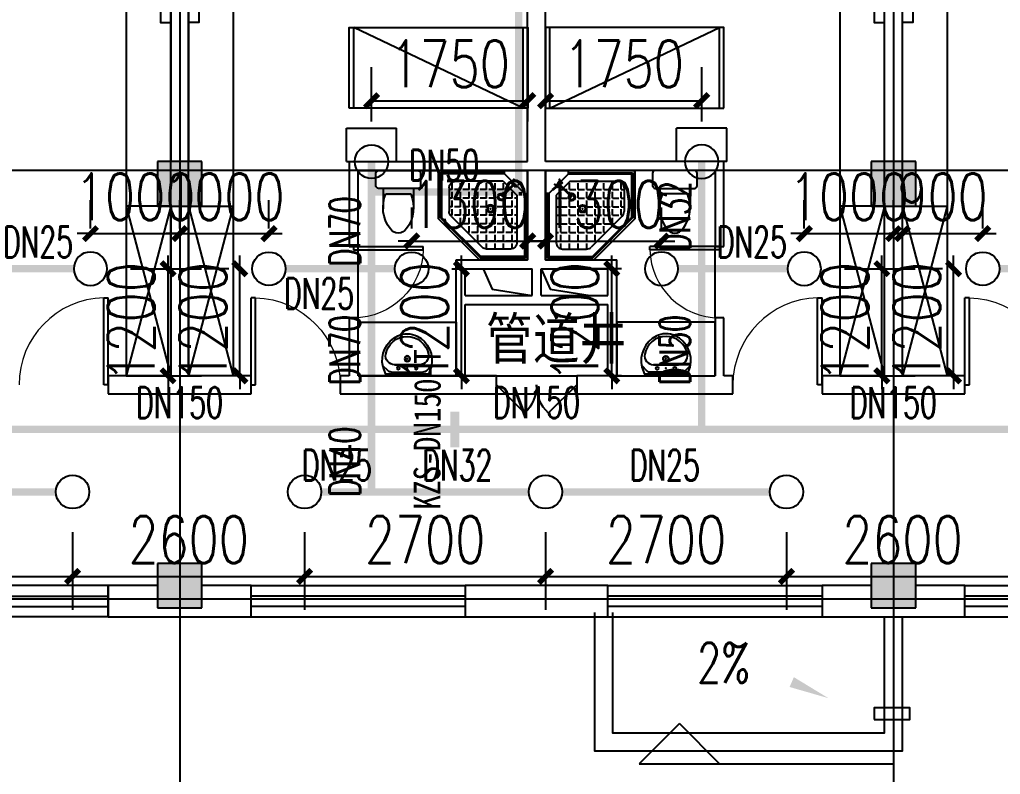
# Model space of a CAD drawing. Extents: x 0 to 2838408, y -923048 to 203859.
# Drawn here: x 2754969 to 2765960, y -343139 to -334685 of the extents above; entities that cross this region are included whole.
import ezdxf
from ezdxf.enums import TextEntityAlignment as Align

# ---------------------------------------------------------------- set-up
doc = ezdxf.new("R2010")
doc.units = 0
doc.header["$LTSCALE"] = 1000
for name, color, linetype in [('A-Fixt', 81, 'Continuous'), ('CLAYER', 7, 'Continuous'), ('COLUMN', 9, 'Continuous'), ('DIM_ELEV', 3, 'Continuous'), ('DIM_SYMB', 3, 'Continuous'), ('DIM_喷淋', 3, 'Continuous'), ('DOOR_FIRE', 4, 'Continuous'), ('DOTE', 8, 'Continuous'), ('E2-楼梯、坡道', 52, 'Continuous'), ('EQUIP_喷头', 7, 'Continuous'), ('PIPE-喷淋', 6, 'Continuous'), ('PUB_HATCH', 8, 'Continuous'), ('PUB_TEXT', 7, 'Continuous'), ('TEXT_喷淋', 7, 'Continuous'), ('TWT_DIM', 3, 'Continuous'), ('WALL', 9, 'Continuous'), ('WINDOW', 4, 'Continuous'), ('XREF', 8, 'Continuous'), ('抗震支吊架', 2, 'Continuous'), ('洁具', 213, 'Continuous')]:
    doc.layers.add(name, color=color, linetype=linetype)
doc.styles.add('_TCH_DIM', font='SIMPLEX', dxfattribs={"bigfont": 'GBCBIG'})
doc.styles.add('_TCH_DIM_T3', font='SIMPLEX', dxfattribs={"width": 0.75, "bigfont": 'HZTXT'})
doc.styles.add('_TWT_PIPEDN', font='SIMPLEX', dxfattribs={"width": 0.8, "height": 2.3, "bigfont": 'HZTXT'})
doc.styles.add('kzcad', font='', dxfattribs={"width": 0.8})
doc.styles.get("Standard").update_dxf_attribs({"font": 'geniso.shx', "bigfont": 'hztxt.shx'})
doc.styles.get('kzcad').set_extended_font_data('SimSun')
doc.dimstyles.new('_TWT_ARCH&&150', dxfattribs={"dimtxt": 525, "dimasz": 150, "dimexe": 375, "dimexo": 450, "dimgap": 150, "dimtad": 1, "dimdec": 0, "dimzin": 0, "dimdsep": 46, "dimtxsty": '_TCH_DIM_T3', "dimblk": 'ARCHTICK', "dimcen": 0.09, "dimclrt": 7, "dimazin": 2, "dimtfac": 1, "dimtdec": 0, "dimtix": 1, "dimtmove": 2, "dimatfit": 3, "dimfxl": 1, "dimtolj": 1, "dimtzin": 0, "dimarcsym": 0})

# ---------------------------------------------------------------- blocks, each defined once
blk = doc.blocks.new('1F平面-CAD导入_dwg_Drawing4_t3_dwg_$plan$00001613-474159-1F-927810-1F')
at = {"layer": '洁具'}
for p, q in [((-30, 250), (-170, 250)), ((-200, 170), (-430, 170)), ((-260, -140), (-260, 140)), ((-200, -170), (-200, -220)), ((-170, -250), (-30, -250))]:
    blk.add_line(p, q, dxfattribs=at)
for points in [[(-200, 220), (-200, 170), (-200, -170), (-430, -170)], [(0, -220), (0, 220)]]:
    blk.add_lwpolyline(points, dxfattribs=at)
for centre, radius, start, end in [((-170, 220), 30, 90, 180), ((-30, 220), 30, 0, 90), ((-413, -227), 398, 67.4505, 126.6381), ((-590, 0), 110, 123.4509, 236.5491), ((-413, 227), 398, 233.3619, 292.5495), ((-170, -220), 30, 180, 270), ((-30, -220), 30, 270, 0)]:
    blk.add_arc(centre, radius, start, end, dxfattribs=at)
blk = doc.blocks.new('$lvtry$00000169')
at = {"color": 0}
for p, q in [((259, -36), (259, 0)), ((259, -36), (36, -259)), ((259, -24), (976, -24)), ((259, -36), (964, -36)), ((964, -36), (976, -24)), ((964, -36), (964, -525)), ((976, -24), (976, -530)), ((276, -120), (120, -276)), ((144, -151), (291, -298)), ((151, -144), (298, -291)), ((183, -213), (205, -213)), ((220, -213), (243, -213)), ((270, -213), (270, -143)), ((270, -213), (340, -213)), ((276, -120), (808, -120)), ((366, -213), (366, -143)), ((366, -213), (436, -213)), ((462, -213), (462, -143)), ((462, -213), (532, -213)), ((558, -213), (558, -143)), ((558, -213), (628, -213)), ((655, -213), (655, -143)), ((655, -213), (725, -213)), ((751, -213), (751, -143)), ((751, -213), (821, -213)), ((847, -213), (847, -143)), ((847, -213), (880, -213)), ((880, -192), (880, -460)), ((36, -259), (0, -259)), ((24, -259), (24, -976)), ((36, -259), (36, -964)), ((120, -276), (120, -808)), ((120, -309), (147, -309)), ((173, -309), (173, -239)), ((173, -309), (243, -309)), ((270, -263), (270, -239)), ((334, -309), (340, -309)), ((366, -309), (366, -239)), ((366, -309), (436, -309)), ((462, -309), (462, -239)), ((462, -309), (532, -309)), ((558, -309), (558, -239)), ((558, -309), (628, -309)), ((655, -309), (655, -239)), ((655, -309), (725, -309)), ((751, -309), (751, -239)), ((751, -309), (821, -309)), ((847, -309), (847, -239)), ((847, -309), (880, -309)), ((120, -405), (147, -405)), ((173, -405), (173, -335)), ((173, -405), (243, -405)), ((173, -501), (173, -431)), ((270, -405), (270, -335)), ((270, -405), (340, -405)), ((270, -501), (270, -431)), ((366, -405), (366, -335)), ((366, -405), (379, -405)), ((366, -501), (366, -431)), ((462, -405), (462, -335)), ((462, -405), (532, -405)), ((462, -501), (462, -431)), ((558, -405), (558, -335)), ((558, -405), (628, -405)), ((558, -501), (558, -431)), ((655, -405), (655, -335)), ((655, -405), (725, -405)), ((655, -501), (655, -431)), ((751, -405), (751, -335)), ((751, -405), (821, -405)), ((751, -501), (751, -431)), ((847, -405), (847, -335)), ((847, -405), (880, -405)), ((847, -501), (847, -431)), ((120, -501), (147, -501)), ((173, -501), (243, -501)), ((173, -598), (173, -528)), ((270, -501), (340, -501)), ((270, -598), (270, -528)), ((366, -501), (436, -501)), ((366, -598), (366, -528)), ((462, -501), (532, -501)), ((462, -598), (462, -528)), ((859, -511), (511, -859)), ((964, -525), (525, -964)), ((976, -530), (530, -976)), ((558, -501), (628, -501)), ((558, -598), (558, -528)), ((655, -501), (725, -501)), ((655, -598), (655, -528)), ((751, -501), (821, -501)), ((751, -598), (751, -528)), ((847, -501), (867, -501)), ((964, -525), (976, -530)), ((120, -598), (147, -598)), ((173, -598), (243, -598)), ((173, -694), (173, -624)), ((270, -598), (340, -598)), ((270, -694), (270, -624)), ((366, -598), (436, -598)), ((366, -694), (366, -624)), ((462, -598), (532, -598)), ((462, -694), (462, -624)), ((558, -598), (628, -598)), ((558, -694), (558, -624)), ((655, -598), (725, -598)), ((655, -694), (655, -624)), ((751, -598), (773, -598)), ((120, -694), (147, -694)), ((173, -694), (243, -694)), ((173, -790), (173, -720)), ((270, -694), (340, -694)), ((270, -790), (270, -720)), ((366, -694), (436, -694)), ((366, -790), (366, -720)), ((462, -694), (532, -694)), ((462, -790), (462, -720)), ((558, -694), (628, -694)), ((558, -790), (558, -720)), ((655, -694), (676, -694)), ((120, -790), (147, -790)), ((173, -790), (243, -790)), ((173, -878), (173, -816)), ((270, -790), (340, -790)), ((270, -880), (270, -816)), ((366, -790), (436, -790)), ((366, -880), (366, -816)), ((462, -790), (532, -790)), ((462, -880), (462, -816)), ((558, -790), (580, -790)), ((36, -964), (24, -976)), ((24, -976), (530, -976)), ((36, -964), (525, -964)), ((192, -880), (460, -880)), ((525, -964), (530, -976))]:
    blk.add_line(p, q, dxfattribs=at)
blk.add_lwpolyline([(0, 0), (0, -1000), (540, -1000), (1000, -540), (1000, 0)], close=True)
for points in [[(0, 0), (0, -1000)], [(0, 0), (1000, 0)], [(1000, 0), (1000, -540)], [(136, -190), (148, -178), (132, -162), (121, -174)], [(190, -136), (178, -148), (162, -132), (174, -121)], [(1000, -540), (540, -1000)], [(0, -1000), (540, -1000)]]:
    blk.add_lwpolyline(points, close=True, dxfattribs=at)
for radius in [43.8, 31.1]:
    blk.add_circle((416, -428), radius, dxfattribs=at)
for centre, radius, start, end in [((808, -192), 72, 0, 90), ((296, -296), 40.6, 142.583, 128.4197), ((296, -296), 28.6, 145.828, 125.6599), ((808, -460), 72, 315, 0), ((192, -808), 72, 180, 270), ((460, -808), 72, 270, 315)]:
    blk.add_arc(centre, radius, start, end, dxfattribs=at)
for p in [(156, -102, 0), (103, -156, 0), (416, -428, 0)]:
    blk.add_point(p, dxfattribs=at)
blk = doc.blocks.new('$lvtry$00000178')
at = {"color": 0}
for p, q in [((-238, 0), (238, 0)), ((-214, -36), (-272, -91)), ((-180, -23), (180, -23)), ((-142, -105), (140, -105)), ((140, -105), (-142, -105)), ((216, -37), (268, -91))]:
    blk.add_line(p, q, dxfattribs=at)
blk.add_lwpolyline([(-104, -430, 0.224698), (110, -425, 0.348046), (269, -79), (239, 0), (-241, 0), (-271, -79, 0.356844)], format="xyb", close=True, dxfattribs=at)
for centre, radius in [((-100, -65), 16.3), ((100, -65), 16.3), ((1, -172), 31.6)]:
    blk.add_circle(centre, radius, dxfattribs=at)
at = {"color": 0, "lineweight": 13}
blk.add_circle((1, -172), 23, dxfattribs=at)
at = {"color": 0}
for centre, radius, start, end in [((-142, -205), 100, 90, 190.5602), ((-180, -73), 50, 90, 133.181), ((140, -205), 100, 349.4398, 90), ((180, -73), 50, 44.5607, 90), ((-1, -179), 243, 190.5602, 349.4398)]:
    blk.add_arc(centre, radius, start, end, dxfattribs=at)
for p in [(0, -65), (1, -172)]:
    blk.add_point(p, dxfattribs=at)
blk = doc.blocks.new('A$C70365C93')
at = {"layer": '洁具'}
blk.add_lwpolyline([(-1900, 2300), (-1900, 1700), (-800, 1700), (-800, 2300)], close=True, dxfattribs=at)
blk.add_blockref('$lvtry$00000178', (-1350, 2280), dxfattribs=at)
at = {"layer": '洁具', "rotation": 180}
blk.add_blockref('$lvtry$00000169', (0, 0), dxfattribs=at)
at = {"layer": '洁具', "extrusion": (0, 0, -1), "xscale": -1, "zscale": -1, "rotation": 90}
blk.add_blockref('1F平面-CAD导入_dwg_Drawing4_t3_dwg_$plan$00001613-474159-1F-927810-1F', (1450, 0), dxfattribs=at)
blk = doc.blocks.new('单人床')
at = {"layer": 'A-Fixt'}
for p, q in [((47774, 13973), (48674, 13973)), ((47774, 12073), (48674, 13973)), ((47774, 12073), (48674, 12073))]:
    blk.add_line(p, q, dxfattribs=at)
blk.add_lwpolyline([(47774, 14023), (48674, 14023), (48674, 12023), (47774, 12023), (47774, 14023)], dxfattribs=at)
blk = doc.blocks.new('宿舍')
at = {"layer": 'A-Fixt'}
for p, q in [((47854, 13802), (48354, 15702)), ((48354, 13802), (47854, 15702)), ((47854, 13802), (48354, 13802))]:
    blk.add_line(p, q, dxfattribs=at)
for points in [[(47854, 8602), (48354, 8602), (48354, 15702), (47854, 15702)], [(47854, 10676), (47970, 10676), (47970, 11743), (47854, 11743)]]:
    blk.add_lwpolyline(points, close=True, dxfattribs=at)
at = {"xscale": -1, "rotation": 90}
blk.add_blockref('单人床', (63677, 60475), dxfattribs=at)
blk = doc.blocks.new('$WINLIB2D$00000001')
at = {"color": 0}
for points in [[(-0.5, 0.5), (-0.5, -0.5)], [(-0.5, 0.5), (0.5, 0.5)], [(0.5, -0.5), (0.5, 0.5)], [(0.5, 0.1667), (-0.5, 0.1667)], [(0.5, -0.1667), (-0.5, -0.1667)], [(-0.5, -0.5), (0.5, -0.5)]]:
    blk.add_lwpolyline(points, dxfattribs=at)
blk = doc.blocks.new('$DorLib2D$00000116')
at = {"color": 0}
for p, q in [((-0.5, 0), (-0.146, 0.354)), ((0.5, 0), (0.146, 0.354))]:
    blk.add_line(p, q, dxfattribs=at)
for centre, start, end in [((-0.5, 0), 0, 45), ((0.5, 0), 135, 180)]:
    blk.add_arc(centre, 0.5, start, end, dxfattribs=at)
blk = doc.blocks.new('$DorLib2D$00000001')
for p, q in [((0.45, 0.975), (0.5, 0.975)), ((0.45, 0), (0.45, 0.975)), ((0.5, 0), (0.5, 0.975)), ((0.5, 0), (0.45, 0))]:
    blk.add_line(p, q)
at = {"lineweight": 13}
blk.add_arc((0.475, 0), 0.975, 91.4693, 180, dxfattribs=at)
blk = doc.blocks.new('2F1')
at = {"layer": 'PUB_HATCH'}
for points in [[(2420466.7, -336275.2), (2420466.7, -336775.2), (2420966.7, -336775.2), (2420966.7, -336275.2)], [(2428466.7, -336275.2), (2428466.7, -336775.2), (2428966.7, -336775.2), (2428966.7, -336275.2)], [(2420466.7, -340775.2), (2420466.7, -341275.2), (2420966.7, -341275.2), (2420966.7, -340775.2)], [(2428466.7, -340775.2), (2428466.7, -341275.2), (2428966.7, -341275.2), (2428966.7, -340775.2)]]:
    blk.add_hatch(color=256, dxfattribs=at).paths.add_polyline_path(points)
for points in [[(2424116.7, -337475.2), (2424220.3, -337705.5), (2424666.7, -337775.2)], [(2424766.7, -337475.2), (2424870.3, -337705.5), (2425316.7, -337775.2)]]:
    blk.add_lwpolyline(points)
blk.add_lwpolyline([(2428498.9, -342525.7), (2428901.3, -342525.7), (2428901.3, -342394.3), (2428498.9, -342394.3)], close=True)
at = {"layer": 'COLUMN'}
for p, q in [((2420466.7, -336275.2), (2420466.7, -336775.2)), ((2420966.7, -336275.2), (2420466.7, -336275.2)), ((2420966.7, -336775.2), (2420966.7, -336275.2)), ((2428466.7, -336275.2), (2428466.7, -336775.2)), ((2428966.7, -336275.2), (2428466.7, -336275.2)), ((2428966.7, -336775.2), (2428966.7, -336275.2)), ((2420466.7, -336775.2), (2420966.7, -336775.2)), ((2428466.7, -336775.2), (2428966.7, -336775.2)), ((2420466.7, -340775.2), (2420466.7, -341275.2)), ((2420966.7, -340775.2), (2420466.7, -340775.2)), ((2420966.7, -341275.2), (2420966.7, -340775.2)), ((2428466.7, -340775.2), (2428466.7, -341275.2)), ((2428966.7, -340775.2), (2428466.7, -340775.2)), ((2428966.7, -341275.2), (2428966.7, -340775.2)), ((2420466.7, -341275.2), (2420966.7, -341275.2)), ((2428466.7, -341275.2), (2428966.7, -341275.2))]:
    blk.add_line(p, q, dxfattribs=at)
at = {"layer": 'DIM_ELEV'}
for p, q in [((2426316.7, -342571.1), (2425866.7, -343021.1)), ((2426316.7, -342571.1), (2426766.7, -343021.1)), ((2425866.7, -343021.1), (2428716.7, -343021.1))]:
    blk.add_line(p, q, dxfattribs=at)
at = {"layer": 'DIM_SYMB'}
blk.add_lwpolyline([(2427230, -341953.6, 0, 0, 0), (2427988.2, -342286, 0, 120, 0), (2427576.1, -342105.3, 0, 0, 0)], format="xyseb", dxfattribs=at)
at = {"layer": 'DOOR_FIRE'}
for p, q in [((2424266.7, -338675.2), (2425166.7, -338675.2)), ((2424266.7, -338875.2), (2425166.7, -338875.2))]:
    blk.add_line(p, q, dxfattribs=at)
at = {"layer": 'DOTE'}
for p, q in [((2420716.7, -327575.2), (2420716.7, -410775.2)), ((2428716.7, -327575.2), (2428716.7, -410775.2)), ((2453916.7, -336375.2), (2343216.7, -336375.2)), ((2453916.7, -341175.2), (2343216.7, -341175.2))]:
    blk.add_line(p, q, dxfattribs=at)
at = {"layer": 'E2-楼梯、坡道'}
for points in [[(2425366.7, -341325.2), (2425366.7, -342875.2), (2428816.7, -342875.2), (2428816.7, -341375.2)], [(2425566.7, -341325.2), (2425566.7, -342675.2), (2428616.7, -342675.2), (2428616.7, -341375.2)]]:
    blk.add_lwpolyline(points, dxfattribs=at)
at = {"layer": 'WALL'}
for p, q in [((2424616.7, -336275.2), (2424616.7, -331325.2)), ((2424816.7, -336275.2), (2424816.7, -331325.2)), ((2420616.7, -331575.2), (2420616.7, -336275.2)), ((2420816.7, -331575.2), (2420816.7, -336275.2)), ((2428616.7, -336275.2), (2428616.7, -331575.2)), ((2428816.7, -336275.2), (2428816.7, -331575.2)), ((2422616.7, -336275.2), (2424616.7, -336275.2)), ((2422616.7, -336275.2), (2422616.7, -337225.2)), ((2426816.7, -336275.2), (2424816.7, -336275.2)), ((2426816.7, -337225.2), (2426816.7, -336275.2)), ((2422716.7, -336375.2), (2424616.7, -336375.2)), ((2422716.7, -337225.2), (2422716.7, -336375.2)), ((2424616.7, -337375.2), (2424616.7, -336375.2)), ((2424816.7, -337375.2), (2424816.7, -336375.2)), ((2426716.7, -336375.2), (2424816.7, -336375.2)), ((2426716.7, -336375.2), (2426716.7, -337225.2)), ((2420616.7, -336775.2), (2420616.7, -338675.2)), ((2420816.7, -336775.2), (2420816.7, -338675.2)), ((2428616.7, -338675.2), (2428616.7, -336775.2)), ((2428816.7, -338675.2), (2428816.7, -336775.2)), ((2422616.7, -337225.2), (2422716.7, -337225.2)), ((2426716.7, -337225.2), (2426816.7, -337225.2)), ((2423816.7, -337375.2), (2424616.7, -337375.2)), ((2423816.7, -337875.2), (2423816.7, -337375.2)), ((2424816.7, -337375.2), (2425616.7, -337375.2)), ((2425616.7, -337875.2), (2425616.7, -337375.2)), ((2423916.7, -337475.2), (2424666.7, -337475.2)), ((2423916.7, -337775.2), (2423916.7, -337475.2)), ((2424666.7, -337775.2), (2424666.7, -337475.2)), ((2424766.7, -337475.2), (2425516.7, -337475.2)), ((2424766.7, -337775.2), (2424766.7, -337475.2)), ((2425516.7, -337775.2), (2425516.7, -337475.2)), ((2423816.7, -338675.2), (2423816.7, -337875.2)), ((2423916.7, -337775.2), (2424666.7, -337775.2)), ((2423916.7, -337875.2), (2424716.7, -337875.2)), ((2423916.7, -338675.2), (2423916.7, -337875.2)), ((2424716.7, -337875.2), (2425516.7, -337875.2)), ((2424766.7, -337775.2), (2425516.7, -337775.2)), ((2425516.7, -338675.2), (2425516.7, -337875.2)), ((2425616.7, -338675.2), (2425616.7, -337875.2)), ((2422716.7, -338025.2), (2422616.7, -338025.2)), ((2422616.7, -338025.2), (2422616.7, -338675.2)), ((2422716.7, -338675.2), (2422716.7, -338025.2)), ((2426816.7, -338025.2), (2426716.7, -338025.2)), ((2426716.7, -338025.2), (2426716.7, -338675.2)), ((2426816.7, -338675.2), (2426816.7, -338025.2)), ((2420616.7, -338675.2), (2419916.7, -338675.2)), ((2419916.7, -338675.2), (2419916.7, -338875.2)), ((2421516.7, -338675.2), (2420816.7, -338675.2)), ((2421516.7, -338875.2), (2421516.7, -338675.2)), ((2422616.7, -338675.2), (2422516.7, -338675.2)), ((2422516.7, -338675.2), (2422516.7, -338875.2)), ((2422716.7, -338675.2), (2423816.7, -338675.2)), ((2424266.7, -338675.2), (2423916.7, -338675.2)), ((2424266.7, -338875.2), (2424266.7, -338675.2)), ((2425516.7, -338675.2), (2425166.7, -338675.2)), ((2425166.7, -338675.2), (2425166.7, -338875.2)), ((2425616.7, -338675.2), (2426716.7, -338675.2)), ((2426916.7, -338675.2), (2426816.7, -338675.2)), ((2426916.7, -338875.2), (2426916.7, -338675.2)), ((2428616.7, -338675.2), (2427916.7, -338675.2)), ((2427916.7, -338675.2), (2427916.7, -338875.2)), ((2429516.7, -338675.2), (2428816.7, -338675.2)), ((2429516.7, -338875.2), (2429516.7, -338675.2)), ((2419916.7, -338875.2), (2420716.7, -338875.2)), ((2420716.7, -338875.2), (2421516.7, -338875.2)), ((2422516.7, -338875.2), (2422616.7, -338875.2)), ((2422616.7, -338875.2), (2423816.7, -338875.2)), ((2423816.7, -338875.2), (2424266.7, -338875.2)), ((2425166.7, -338875.2), (2425616.7, -338875.2)), ((2425616.7, -338875.2), (2426816.7, -338875.2)), ((2426816.7, -338875.2), (2426916.7, -338875.2)), ((2427916.7, -338875.2), (2428716.7, -338875.2)), ((2428716.7, -338875.2), (2429516.7, -338875.2)), ((2420466.7, -341025.2), (2419916.7, -341025.2)), ((2419916.7, -341025.2), (2419916.7, -341375.2)), ((2421516.7, -341025.2), (2420966.7, -341025.2)), ((2421516.7, -341375.2), (2421516.7, -341025.2)), ((2425516.7, -341025.2), (2423916.7, -341025.2)), ((2423916.7, -341025.2), (2423916.7, -341375.2)), ((2425516.7, -341375.2), (2425516.7, -341025.2)), ((2428466.7, -341025.2), (2427916.7, -341025.2)), ((2427916.7, -341025.2), (2427916.7, -341375.2)), ((2429516.7, -341025.2), (2428966.7, -341025.2)), ((2429516.7, -341375.2), (2429516.7, -341025.2)), ((2419916.7, -341375.2), (2420716.7, -341375.2)), ((2420716.7, -341375.2), (2421516.7, -341375.2)), ((2423916.7, -341375.2), (2425516.7, -341375.2)), ((2427916.7, -341375.2), (2428716.7, -341375.2)), ((2428716.7, -341375.2), (2429516.7, -341375.2))]:
    blk.add_line(p, q, dxfattribs=at)
at = {"layer": 'WINDOW'}
for p, q in [((2422716.7, -338025.2), (2422716.7, -337225.2)), ((2426716.7, -338025.2), (2426716.7, -337225.2))]:
    blk.add_line(p, q, dxfattribs=at)
at = {"rotation": 180}
for name, p in [('宿舍', (2468470.6, -322973.6)), ('宿舍', (2476470.6, -322973.6)), ('A$C70365C93', (2424816.7, -336375.2))]:
    blk.add_blockref(name, p, dxfattribs=at)
at = {"xscale": -1, "rotation": 180}
for name, p in [('宿舍', (2372962.9, -322973.6)), ('宿舍', (2380962.9, -322973.6)), ('A$C70365C93', (2424616.7, -336375.2))]:
    blk.add_blockref(name, p, dxfattribs=at)
at = {"layer": 'DOOR_FIRE', "xscale": 900, "yscale": -900, "zscale": 200}
blk.add_blockref('$DorLib2D$00000116', (2424716.7, -338775.2), dxfattribs=at)
at = {"layer": 'WINDOW', "xscale": 800, "zscale": 800, "rotation": 90}
for p, yscale in [((2422666.7, -337625.2), -800), ((2426766.7, -337625.2), 800)]:
    blk.add_blockref('$DorLib2D$00000001', p, dxfattribs=dict(at, yscale=yscale))
at = {"layer": 'WINDOW'}
for name, p, xscale, yscale, zscale in [('$DorLib2D$00000001', (2419416.7, -338775.2), 1000, 1000, 1000), ('$DorLib2D$00000001', (2422016.7, -338775.2), -1000, 1000, -1000), ('$DorLib2D$00000001', (2427416.7, -338775.2), 1000, 1000, 1000), ('$DorLib2D$00000001', (2430016.7, -338775.2), -1000, 1000, -1000), ('$WINLIB2D$00000001', (2418716.7, -341200.2), -2400, -350, -2400), ('$WINLIB2D$00000001', (2422716.7, -341200.2), 2400, -350, 2400), ('$WINLIB2D$00000001', (2426716.7, -341200.2), 2400, -350, 2400), ('$WINLIB2D$00000001', (2430716.7, -341200.2), 2400, -350, 2400)]:
    blk.add_blockref(name, p, dxfattribs=dict(at, xscale=xscale, yscale=yscale, zscale=zscale))
at = {"layer": 'CLAYER'}
blk.add_text('管道井', height=525, dxfattribs=at).set_placement((2424149.1, -338538.2))
at = {"layer": 'PUB_TEXT', "color": 7, "style": '_TCH_DIM', "width": 0.705882}
blk.add_text('2%', height=446.25, dxfattribs=at).set_placement((2426515.7, -342113.4))
blk = doc.blocks.new('_ArchTick')
at = {"color": 0, "linetype": 'ByBlock', "const_width": 0.4}
blk.add_lwpolyline([(-0.5, -0.5), (0.5, 0.5)], dxfattribs=at)
blk = doc.blocks.new('*D1800')
at = {"layer": 'Defpoints', "color": 0, "linetype": 'ByBlock', "transparency": 16777216}
for p in [(2765763, -337082), (2764863, -337475), (2765763, -337475)]:
    blk.add_point(p, dxfattribs=at)
at = {"layer": 'TWT_DIM', "color": 0, "linetype": 'ByBlock', "lineweight": -2, "transparency": 16777216}
for p, q in [((2764863, -337025), (2764863, -336707)), ((2765763, -337025), (2765763, -336707)), ((2764863, -337082), (2764713, -337082)), ((2764863, -337082), (2765763, -337082)), ((2765763, -337082), (2765913, -337082))]:
    blk.add_line(p, q, dxfattribs=at)
at = {"layer": 'TWT_DIM', "color": 0, "linetype": 'ByBlock', "lineweight": -2, "transparency": 16777216, "xscale": 150, "yscale": 150, "zscale": 150}
blk.add_blockref('_ArchTick', (2764863, -337082), dxfattribs=at)
at = {"layer": 'TWT_DIM', "color": 0, "linetype": 'ByBlock', "lineweight": -2, "transparency": 16777216, "xscale": 150, "yscale": 150, "zscale": 150, "rotation": 180}
blk.add_blockref('_ArchTick', (2765763, -337082), dxfattribs=at)
at = {"layer": 'TWT_DIM', "color": 7, "linetype": 'ByBlock', "transparency": 16777216, "insert": (2765313, -336669), "char_height": 525, "attachment_point": 5, "style": '_TCH_DIM_T3'}
blk.add_mtext('\\A1;900', dxfattribs=at)
blk = doc.blocks.new('*D1801')
at = {"layer": 'Defpoints', "color": 0, "linetype": 'ByBlock', "transparency": 16777216}
for p in [(2765436, -337475), (2765763, -337475), (2765763, -338675)]:
    blk.add_point(p, dxfattribs=at)
at = {"layer": 'TWT_DIM', "color": 0, "linetype": 'ByBlock', "lineweight": -2, "transparency": 16777216}
for p, q in [((2765436, -337475), (2765436, -337325)), ((2765313, -337475), (2765061, -337475)), ((2765436, -338675), (2765436, -337475)), ((2765313, -338675), (2765061, -338675)), ((2765436, -338675), (2765436, -338825))]:
    blk.add_line(p, q, dxfattribs=at)
at = {"layer": 'TWT_DIM', "color": 0, "linetype": 'ByBlock', "lineweight": -2, "transparency": 16777216, "xscale": 150, "yscale": 150, "zscale": 150}
for p, rotation in [((2765436, -337475), 270), ((2765436, -338675), 90)]:
    blk.add_blockref('_ArchTick', p, dxfattribs=dict(at, rotation=rotation))
at = {"layer": 'TWT_DIM', "color": 7, "linetype": 'ByBlock', "transparency": 16777216, "insert": (2765024, -338075), "char_height": 525, "attachment_point": 5, "rotation": 90, "style": '_TCH_DIM_T3'}
blk.add_mtext('\\A1;1200', dxfattribs=at)
blk = doc.blocks.new('*D1818')
at = {"layer": 'Defpoints', "color": 0, "linetype": 'ByBlock', "transparency": 16777216}
for p in [(2762163, -337165), (2760863, -337475), (2762163, -337475)]:
    blk.add_point(p, dxfattribs=at)
at = {"layer": 'TWT_DIM', "color": 0, "linetype": 'ByBlock', "lineweight": -2, "transparency": 16777216}
for p, q in [((2760863, -337025), (2760863, -336790)), ((2762163, -337025), (2762163, -336790)), ((2760863, -337165), (2760713, -337165)), ((2760863, -337165), (2762163, -337165)), ((2762163, -337165), (2762313, -337165))]:
    blk.add_line(p, q, dxfattribs=at)
at = {"layer": 'TWT_DIM', "color": 0, "linetype": 'ByBlock', "lineweight": -2, "transparency": 16777216, "xscale": 150, "yscale": 150, "zscale": 150}
blk.add_blockref('_ArchTick', (2760863, -337165), dxfattribs=at)
at = {"layer": 'TWT_DIM', "color": 0, "linetype": 'ByBlock', "lineweight": -2, "transparency": 16777216, "xscale": 150, "yscale": 150, "zscale": 150, "rotation": 180}
blk.add_blockref('_ArchTick', (2762163, -337165), dxfattribs=at)
at = {"layer": 'TWT_DIM', "color": 7, "linetype": 'ByBlock', "transparency": 16777216, "insert": (2761513, -336753), "char_height": 525, "attachment_point": 5, "style": '_TCH_DIM_T3'}
blk.add_mtext('\\A1;1300', dxfattribs=at)
blk = doc.blocks.new('*D1819')
at = {"layer": 'Defpoints', "color": 0, "linetype": 'ByBlock', "transparency": 16777216}
for p in [(2760663, -337165), (2759363, -337475), (2760663, -337475)]:
    blk.add_point(p, dxfattribs=at)
at = {"layer": 'TWT_DIM', "color": 0, "linetype": 'ByBlock', "lineweight": -2, "transparency": 16777216}
for p, q in [((2759363, -337025), (2759363, -336790)), ((2760663, -337025), (2760663, -336790)), ((2759363, -337165), (2759213, -337165)), ((2759363, -337165), (2760663, -337165)), ((2760663, -337165), (2760813, -337165))]:
    blk.add_line(p, q, dxfattribs=at)
at = {"layer": 'TWT_DIM', "color": 0, "linetype": 'ByBlock', "lineweight": -2, "transparency": 16777216, "xscale": 150, "yscale": 150, "zscale": 150}
blk.add_blockref('_ArchTick', (2759363, -337165), dxfattribs=at)
at = {"layer": 'TWT_DIM', "color": 0, "linetype": 'ByBlock', "lineweight": -2, "transparency": 16777216, "xscale": 150, "yscale": 150, "zscale": 150, "rotation": 180}
blk.add_blockref('_ArchTick', (2760663, -337165), dxfattribs=at)
at = {"layer": 'TWT_DIM', "color": 7, "linetype": 'ByBlock', "transparency": 16777216, "insert": (2760013, -336753), "char_height": 525, "attachment_point": 5, "style": '_TCH_DIM_T3'}
blk.add_mtext('\\A1;1300', dxfattribs=at)
blk = doc.blocks.new('*D1822')
at = {"layer": 'Defpoints', "color": 0, "linetype": 'ByBlock', "transparency": 16777216}
for p in [(2762613, -335593), (2760863, -336275), (2762613, -336275)]:
    blk.add_point(p, dxfattribs=at)
at = {"layer": 'TWT_DIM', "color": 0, "linetype": 'ByBlock', "lineweight": -2, "transparency": 16777216}
for p, q in [((2760863, -335825), (2760863, -335218)), ((2762613, -335825), (2762613, -335218)), ((2760863, -335593), (2762613, -335593))]:
    blk.add_line(p, q, dxfattribs=at)
at = {"layer": 'TWT_DIM', "color": 0, "linetype": 'ByBlock', "lineweight": -2, "transparency": 16777216, "xscale": 150, "yscale": 150, "zscale": 150, "rotation": 180}
blk.add_blockref('_ArchTick', (2760863, -335593), dxfattribs=at)
at = {"layer": 'TWT_DIM', "color": 0, "linetype": 'ByBlock', "lineweight": -2, "transparency": 16777216, "xscale": 150, "yscale": 150, "zscale": 150}
blk.add_blockref('_ArchTick', (2762613, -335593), dxfattribs=at)
at = {"layer": 'TWT_DIM', "color": 7, "linetype": 'ByBlock', "transparency": 16777216, "insert": (2761738, -335180), "char_height": 525, "attachment_point": 5, "style": '_TCH_DIM_T3'}
blk.add_mtext('\\A1;1750', dxfattribs=at)
blk = doc.blocks.new('*D1823')
at = {"layer": 'Defpoints', "color": 0, "linetype": 'ByBlock', "transparency": 16777216}
for p in [(2764763, -337082), (2763763, -337475), (2764763, -337475)]:
    blk.add_point(p, dxfattribs=at)
at = {"layer": 'TWT_DIM', "color": 0, "linetype": 'ByBlock', "lineweight": -2, "transparency": 16777216}
for p, q in [((2763763, -337025), (2763763, -336707)), ((2764763, -337025), (2764763, -336707)), ((2763763, -337082), (2763613, -337082)), ((2763763, -337082), (2764763, -337082)), ((2764763, -337082), (2764913, -337082))]:
    blk.add_line(p, q, dxfattribs=at)
at = {"layer": 'TWT_DIM', "color": 0, "linetype": 'ByBlock', "lineweight": -2, "transparency": 16777216, "xscale": 150, "yscale": 150, "zscale": 150}
blk.add_blockref('_ArchTick', (2763763, -337082), dxfattribs=at)
at = {"layer": 'TWT_DIM', "color": 0, "linetype": 'ByBlock', "lineweight": -2, "transparency": 16777216, "xscale": 150, "yscale": 150, "zscale": 150, "rotation": 180}
blk.add_blockref('_ArchTick', (2764763, -337082), dxfattribs=at)
at = {"layer": 'TWT_DIM', "color": 7, "linetype": 'ByBlock', "transparency": 16777216, "insert": (2764263, -336669), "char_height": 525, "attachment_point": 5, "style": '_TCH_DIM_T3'}
blk.add_mtext('\\A1;1000', dxfattribs=at)
blk = doc.blocks.new('*D1824')
at = {"layer": 'Defpoints', "color": 0, "linetype": 'ByBlock', "transparency": 16777216}
for p in [(2761605, -337475), (2762163, -337475), (2762163, -338675)]:
    blk.add_point(p, dxfattribs=at)
at = {"layer": 'TWT_DIM', "color": 0, "linetype": 'ByBlock', "lineweight": -2, "transparency": 16777216}
for p, q in [((2761605, -337475), (2761605, -337325)), ((2761713, -337475), (2761230, -337475)), ((2761605, -338675), (2761605, -337475)), ((2761713, -338675), (2761230, -338675)), ((2761605, -338675), (2761605, -338825))]:
    blk.add_line(p, q, dxfattribs=at)
at = {"layer": 'TWT_DIM', "color": 0, "linetype": 'ByBlock', "lineweight": -2, "transparency": 16777216, "xscale": 150, "yscale": 150, "zscale": 150}
for p, rotation in [((2761605, -337475), 270), ((2761605, -338675), 90)]:
    blk.add_blockref('_ArchTick', p, dxfattribs=dict(at, rotation=rotation))
at = {"layer": 'TWT_DIM', "color": 7, "linetype": 'ByBlock', "transparency": 16777216, "insert": (2761192, -338075), "char_height": 525, "attachment_point": 5, "rotation": 90, "style": '_TCH_DIM_T3'}
blk.add_mtext('\\A1;1200', dxfattribs=at)
blk = doc.blocks.new('*D1825')
at = {"layer": 'Defpoints', "color": 0, "linetype": 'ByBlock', "transparency": 16777216}
for p in [(2763763, -337475), (2764632, -337475), (2763763, -338675)]:
    blk.add_point(p, dxfattribs=at)
at = {"layer": 'TWT_DIM', "color": 0, "linetype": 'ByBlock', "lineweight": -2, "transparency": 16777216}
for p, q in [((2764632, -337475), (2764632, -337325)), ((2764213, -337475), (2765007, -337475)), ((2764632, -338675), (2764632, -337475)), ((2764213, -338675), (2765007, -338675)), ((2764632, -338675), (2764632, -338825))]:
    blk.add_line(p, q, dxfattribs=at)
at = {"layer": 'TWT_DIM', "color": 0, "linetype": 'ByBlock', "lineweight": -2, "transparency": 16777216, "xscale": 150, "yscale": 150, "zscale": 150}
for p, rotation in [((2764632, -337475), 270), ((2764632, -338675), 90)]:
    blk.add_blockref('_ArchTick', p, dxfattribs=dict(at, rotation=rotation))
at = {"layer": 'TWT_DIM', "color": 7, "linetype": 'ByBlock', "transparency": 16777216, "insert": (2764219, -338075), "char_height": 525, "attachment_point": 5, "rotation": 90, "style": '_TCH_DIM_T3'}
blk.add_mtext('\\A1;1200', dxfattribs=at)
blk = doc.blocks.new('*D1826')
at = {"layer": 'Defpoints', "color": 0, "linetype": 'ByBlock', "transparency": 16777216}
for p in [(2760663, -335593), (2758913, -336275), (2760663, -336275)]:
    blk.add_point(p, dxfattribs=at)
at = {"layer": 'TWT_DIM', "color": 0, "linetype": 'ByBlock', "lineweight": -2, "transparency": 16777216}
for p, q in [((2758913, -335825), (2758913, -335218)), ((2760663, -335825), (2760663, -335218)), ((2758913, -335593), (2760663, -335593))]:
    blk.add_line(p, q, dxfattribs=at)
at = {"layer": 'TWT_DIM', "color": 0, "linetype": 'ByBlock', "lineweight": -2, "transparency": 16777216, "xscale": 150, "yscale": 150, "zscale": 150, "rotation": 180}
blk.add_blockref('_ArchTick', (2758913, -335593), dxfattribs=at)
at = {"layer": 'TWT_DIM', "color": 0, "linetype": 'ByBlock', "lineweight": -2, "transparency": 16777216, "xscale": 150, "yscale": 150, "zscale": 150}
blk.add_blockref('_ArchTick', (2760663, -335593), dxfattribs=at)
at = {"layer": 'TWT_DIM', "color": 7, "linetype": 'ByBlock', "transparency": 16777216, "insert": (2759788, -335180), "char_height": 525, "attachment_point": 5, "style": '_TCH_DIM_T3'}
blk.add_mtext('\\A1;1750', dxfattribs=at)
blk = doc.blocks.new('*D1827')
at = {"layer": 'Defpoints', "color": 0, "linetype": 'ByBlock', "transparency": 16777216}
for p in [(2757763, -337082), (2756763, -337475), (2757763, -337475)]:
    blk.add_point(p, dxfattribs=at)
at = {"layer": 'TWT_DIM', "color": 0, "linetype": 'ByBlock', "lineweight": -2, "transparency": 16777216}
for p, q in [((2756763, -337025), (2756763, -336707)), ((2757763, -337025), (2757763, -336707)), ((2756763, -337082), (2756613, -337082)), ((2756763, -337082), (2757763, -337082)), ((2757763, -337082), (2757913, -337082))]:
    blk.add_line(p, q, dxfattribs=at)
at = {"layer": 'TWT_DIM', "color": 0, "linetype": 'ByBlock', "lineweight": -2, "transparency": 16777216, "xscale": 150, "yscale": 150, "zscale": 150}
blk.add_blockref('_ArchTick', (2756763, -337082), dxfattribs=at)
at = {"layer": 'TWT_DIM', "color": 0, "linetype": 'ByBlock', "lineweight": -2, "transparency": 16777216, "xscale": 150, "yscale": 150, "zscale": 150, "rotation": 180}
blk.add_blockref('_ArchTick', (2757763, -337082), dxfattribs=at)
at = {"layer": 'TWT_DIM', "color": 7, "linetype": 'ByBlock', "transparency": 16777216, "insert": (2757263, -336669), "char_height": 525, "attachment_point": 5, "style": '_TCH_DIM_T3'}
blk.add_mtext('\\A1;1000', dxfattribs=at)
blk = doc.blocks.new('*D1828')
at = {"layer": 'Defpoints', "color": 0, "linetype": 'ByBlock', "transparency": 16777216}
for p in [(2759363, -337475), (2759920, -337475), (2759363, -338675)]:
    blk.add_point(p, dxfattribs=at)
at = {"layer": 'TWT_DIM', "color": 0, "linetype": 'ByBlock', "lineweight": -2, "transparency": 16777216}
for p, q in [((2759920, -337475), (2759920, -337325)), ((2759813, -337475), (2760295, -337475)), ((2759920, -338675), (2759920, -337475)), ((2759813, -338675), (2760295, -338675)), ((2759920, -338675), (2759920, -338825))]:
    blk.add_line(p, q, dxfattribs=at)
at = {"layer": 'TWT_DIM', "color": 0, "linetype": 'ByBlock', "lineweight": -2, "transparency": 16777216, "xscale": 150, "yscale": 150, "zscale": 150}
for p, rotation in [((2759920, -337475), 270), ((2759920, -338675), 90)]:
    blk.add_blockref('_ArchTick', p, dxfattribs=dict(at, rotation=rotation))
at = {"layer": 'TWT_DIM', "color": 7, "linetype": 'ByBlock', "transparency": 16777216, "insert": (2759508, -338075), "char_height": 525, "attachment_point": 5, "rotation": 90, "style": '_TCH_DIM_T3'}
blk.add_mtext('\\A1;1200', dxfattribs=at)
blk = doc.blocks.new('*D1829')
at = {"layer": 'Defpoints', "color": 0, "linetype": 'ByBlock', "transparency": 16777216}
for p in [(2757436, -337475), (2757763, -337475), (2757763, -338675)]:
    blk.add_point(p, dxfattribs=at)
at = {"layer": 'TWT_DIM', "color": 0, "linetype": 'ByBlock', "lineweight": -2, "transparency": 16777216}
for p, q in [((2757436, -337475), (2757436, -337325)), ((2757313, -337475), (2757061, -337475)), ((2757436, -338675), (2757436, -337475)), ((2757313, -338675), (2757061, -338675)), ((2757436, -338675), (2757436, -338825))]:
    blk.add_line(p, q, dxfattribs=at)
at = {"layer": 'TWT_DIM', "color": 0, "linetype": 'ByBlock', "lineweight": -2, "transparency": 16777216, "xscale": 150, "yscale": 150, "zscale": 150}
for p, rotation in [((2757436, -337475), 270), ((2757436, -338675), 90)]:
    blk.add_blockref('_ArchTick', p, dxfattribs=dict(at, rotation=rotation))
at = {"layer": 'TWT_DIM', "color": 7, "linetype": 'ByBlock', "transparency": 16777216, "insert": (2757024, -338075), "char_height": 525, "attachment_point": 5, "rotation": 90, "style": '_TCH_DIM_T3'}
blk.add_mtext('\\A1;1200', dxfattribs=at)
blk = doc.blocks.new('*D1837')
at = {"layer": 'Defpoints', "color": 0, "linetype": 'ByBlock', "transparency": 16777216}
for p in [(2756763, -337082), (2755763, -337475), (2756763, -337475)]:
    blk.add_point(p, dxfattribs=at)
at = {"layer": 'TWT_DIM', "color": 0, "linetype": 'ByBlock', "lineweight": -2, "transparency": 16777216}
for p, q in [((2755763, -337025), (2755763, -336707)), ((2756763, -337025), (2756763, -336707)), ((2755763, -337082), (2755613, -337082)), ((2755763, -337082), (2756763, -337082)), ((2756763, -337082), (2756913, -337082))]:
    blk.add_line(p, q, dxfattribs=at)
at = {"layer": 'TWT_DIM', "color": 0, "linetype": 'ByBlock', "lineweight": -2, "transparency": 16777216, "xscale": 150, "yscale": 150, "zscale": 150}
blk.add_blockref('_ArchTick', (2755763, -337082), dxfattribs=at)
at = {"layer": 'TWT_DIM', "color": 0, "linetype": 'ByBlock', "lineweight": -2, "transparency": 16777216, "xscale": 150, "yscale": 150, "zscale": 150, "rotation": 180}
blk.add_blockref('_ArchTick', (2756763, -337082), dxfattribs=at)
at = {"layer": 'TWT_DIM', "color": 7, "linetype": 'ByBlock', "transparency": 16777216, "insert": (2756263, -336669), "char_height": 525, "attachment_point": 5, "style": '_TCH_DIM_T3'}
blk.add_mtext('\\A1;1000', dxfattribs=at)
blk = doc.blocks.new('*D1839')
at = {"layer": 'Defpoints', "color": 0, "linetype": 'ByBlock', "transparency": 16777216}
for p in [(2755763, -337475), (2756632, -337475), (2755763, -338675)]:
    blk.add_point(p, dxfattribs=at)
at = {"layer": 'TWT_DIM', "color": 0, "linetype": 'ByBlock', "lineweight": -2, "transparency": 16777216}
for p, q in [((2756632, -337475), (2756632, -337325)), ((2756213, -337475), (2757007, -337475)), ((2756632, -338675), (2756632, -337475)), ((2756213, -338675), (2757007, -338675)), ((2756632, -338675), (2756632, -338825))]:
    blk.add_line(p, q, dxfattribs=at)
at = {"layer": 'TWT_DIM', "color": 0, "linetype": 'ByBlock', "lineweight": -2, "transparency": 16777216, "xscale": 150, "yscale": 150, "zscale": 150}
for p, rotation in [((2756632, -337475), 270), ((2756632, -338675), 90)]:
    blk.add_blockref('_ArchTick', p, dxfattribs=dict(at, rotation=rotation))
at = {"layer": 'TWT_DIM', "color": 7, "linetype": 'ByBlock', "transparency": 16777216, "insert": (2756219, -338075), "char_height": 525, "attachment_point": 5, "rotation": 90, "style": '_TCH_DIM_T3'}
blk.add_mtext('\\A1;1200', dxfattribs=at)
blk = doc.blocks.new('*D2011')
at = {"layer": 'Defpoints', "color": 0, "linetype": 'ByBlock', "transparency": 16777216}
for p in [(2763563, -339975), (2766163, -339975), (2766163, -340922)]:
    blk.add_point(p, dxfattribs=at)
at = {"layer": 'DIM_喷淋', "color": 0, "linetype": 'ByBlock', "lineweight": -2, "transparency": 16777216}
for p, q in [((2763563, -340425), (2763563, -341297)), ((2766163, -340425), (2766163, -341297)), ((2763563, -340922), (2766163, -340922))]:
    blk.add_line(p, q, dxfattribs=at)
at = {"layer": 'DIM_喷淋', "color": 0, "linetype": 'ByBlock', "lineweight": -2, "transparency": 16777216, "xscale": 150, "yscale": 150, "zscale": 150, "rotation": 180}
blk.add_blockref('_ArchTick', (2763563, -340922), dxfattribs=at)
at = {"layer": 'DIM_喷淋', "color": 0, "linetype": 'ByBlock', "lineweight": -2, "transparency": 16777216, "xscale": 150, "yscale": 150, "zscale": 150}
blk.add_blockref('_ArchTick', (2766163, -340922), dxfattribs=at)
at = {"layer": 'DIM_喷淋', "color": 7, "linetype": 'ByBlock', "transparency": 16777216, "insert": (2764863, -340509), "char_height": 525, "attachment_point": 5, "style": '_TCH_DIM_T3'}
blk.add_mtext('\\A1;2600', dxfattribs=at)
blk = doc.blocks.new('*D2012')
at = {"layer": 'Defpoints', "color": 0, "linetype": 'ByBlock', "transparency": 16777216}
for p in [(2760863, -339975), (2763563, -339975), (2763563, -340922)]:
    blk.add_point(p, dxfattribs=at)
at = {"layer": 'DIM_喷淋', "color": 0, "linetype": 'ByBlock', "lineweight": -2, "transparency": 16777216}
for p, q in [((2760863, -340425), (2760863, -341297)), ((2763563, -340425), (2763563, -341297)), ((2760863, -340922), (2763563, -340922))]:
    blk.add_line(p, q, dxfattribs=at)
at = {"layer": 'DIM_喷淋', "color": 0, "linetype": 'ByBlock', "lineweight": -2, "transparency": 16777216, "xscale": 150, "yscale": 150, "zscale": 150, "rotation": 180}
blk.add_blockref('_ArchTick', (2760863, -340922), dxfattribs=at)
at = {"layer": 'DIM_喷淋', "color": 0, "linetype": 'ByBlock', "lineweight": -2, "transparency": 16777216, "xscale": 150, "yscale": 150, "zscale": 150}
blk.add_blockref('_ArchTick', (2763563, -340922), dxfattribs=at)
at = {"layer": 'DIM_喷淋', "color": 7, "linetype": 'ByBlock', "transparency": 16777216, "insert": (2762213, -340509), "char_height": 525, "attachment_point": 5, "style": '_TCH_DIM_T3'}
blk.add_mtext('\\A1;2700', dxfattribs=at)
blk = doc.blocks.new('*D2013')
at = {"layer": 'Defpoints', "color": 0, "linetype": 'ByBlock', "transparency": 16777216}
for p in [(2758163, -339975), (2760863, -339975), (2760863, -340922)]:
    blk.add_point(p, dxfattribs=at)
at = {"layer": 'DIM_喷淋', "color": 0, "linetype": 'ByBlock', "lineweight": -2, "transparency": 16777216}
for p, q in [((2758163, -340425), (2758163, -341297)), ((2760863, -340425), (2760863, -341297)), ((2758163, -340922), (2760863, -340922))]:
    blk.add_line(p, q, dxfattribs=at)
at = {"layer": 'DIM_喷淋', "color": 0, "linetype": 'ByBlock', "lineweight": -2, "transparency": 16777216, "xscale": 150, "yscale": 150, "zscale": 150, "rotation": 180}
blk.add_blockref('_ArchTick', (2758163, -340922), dxfattribs=at)
at = {"layer": 'DIM_喷淋', "color": 0, "linetype": 'ByBlock', "lineweight": -2, "transparency": 16777216, "xscale": 150, "yscale": 150, "zscale": 150}
blk.add_blockref('_ArchTick', (2760863, -340922), dxfattribs=at)
at = {"layer": 'DIM_喷淋', "color": 7, "linetype": 'ByBlock', "transparency": 16777216, "insert": (2759513, -340509), "char_height": 525, "attachment_point": 5, "style": '_TCH_DIM_T3'}
blk.add_mtext('\\A1;2700', dxfattribs=at)
blk = doc.blocks.new('*D2014')
at = {"layer": 'Defpoints', "color": 0, "linetype": 'ByBlock', "transparency": 16777216}
for p in [(2755563, -339975), (2758163, -339975), (2758163, -340922)]:
    blk.add_point(p, dxfattribs=at)
at = {"layer": 'DIM_喷淋', "color": 0, "linetype": 'ByBlock', "lineweight": -2, "transparency": 16777216}
for p, q in [((2755563, -340425), (2755563, -341297)), ((2758163, -340425), (2758163, -341297)), ((2755563, -340922), (2758163, -340922))]:
    blk.add_line(p, q, dxfattribs=at)
at = {"layer": 'DIM_喷淋', "color": 0, "linetype": 'ByBlock', "lineweight": -2, "transparency": 16777216, "xscale": 150, "yscale": 150, "zscale": 150, "rotation": 180}
blk.add_blockref('_ArchTick', (2755563, -340922), dxfattribs=at)
at = {"layer": 'DIM_喷淋', "color": 0, "linetype": 'ByBlock', "lineweight": -2, "transparency": 16777216, "xscale": 150, "yscale": 150, "zscale": 150}
blk.add_blockref('_ArchTick', (2758163, -340922), dxfattribs=at)
at = {"layer": 'DIM_喷淋', "color": 7, "linetype": 'ByBlock', "transparency": 16777216, "insert": (2756863, -340509), "char_height": 525, "attachment_point": 5, "style": '_TCH_DIM_T3'}
blk.add_mtext('\\A1;2600', dxfattribs=at)
blk = doc.blocks.new('*D2015')
at = {"layer": 'Defpoints', "color": 0, "linetype": 'ByBlock', "transparency": 16777216}
for p in [(2752863, -339975), (2755563, -339975), (2755563, -340922)]:
    blk.add_point(p, dxfattribs=at)
at = {"layer": 'DIM_喷淋', "color": 0, "linetype": 'ByBlock', "lineweight": -2, "transparency": 16777216}
for p, q in [((2752863, -340425), (2752863, -341297)), ((2755563, -340425), (2755563, -341297)), ((2752863, -340922), (2755563, -340922))]:
    blk.add_line(p, q, dxfattribs=at)
at = {"layer": 'DIM_喷淋', "color": 0, "linetype": 'ByBlock', "lineweight": -2, "transparency": 16777216, "xscale": 150, "yscale": 150, "zscale": 150, "rotation": 180}
blk.add_blockref('_ArchTick', (2752863, -340922), dxfattribs=at)
at = {"layer": 'DIM_喷淋', "color": 0, "linetype": 'ByBlock', "lineweight": -2, "transparency": 16777216, "xscale": 150, "yscale": 150, "zscale": 150}
blk.add_blockref('_ArchTick', (2755563, -340922), dxfattribs=at)
at = {"layer": 'DIM_喷淋', "color": 7, "linetype": 'ByBlock', "transparency": 16777216, "insert": (2754213, -340509), "char_height": 525, "attachment_point": 5, "style": '_TCH_DIM_T3'}
blk.add_mtext('\\A1;2700', dxfattribs=at)
blk = doc.blocks.new('$TwtSys$00000125')
blk.add_circle((0, 0, 0), 1)
blk = doc.blocks.new('$TwtSys$00000131')
for p, q in [((-1.5, 0), (-1.5, 2)), ((-1.5, 2), (1.5, 2)), ((1.5, 0, 0), (1.5, 2, 0)), ((-1.5, 0), (-1, 0)), ((1, 0, 0), (1.5, 0, 0))]:
    blk.add_line(p, q)
blk.add_circle((0, 0), 1)

msp = doc.modelspace()

# ---------------------------------------------------------------- hatches: boundary and pattern name
at = {"layer": 'PIPE-喷淋', "linetype": 'ByBlock'}
for points in [[(2760562.5, -336614.7), (2760562.5, -336655.9), (2760603.8, -336655.9)], [(2760562.5, -336614.7), (2760603.8, -336614.7), (2760603.8, -336655.9)]]:
    msp.add_hatch(color=256, dxfattribs=at).paths.add_polyline_path(points)

# ---------------------------------------------------------------- linework, layer by layer
at = {"layer": 'PIPE-喷淋', "linetype": 'ByBlock', "ltscale": 1.5, "const_width": 82.5}
for points in [[(2760562.5, -336614.7), (2760562.5, -331425.2)], [(2758912.5, -336275.2), (2758912.5, -336614.7)], [(2762612.5, -336275.2), (2762612.5, -337475.2)], [(2758912.5, -336614.7), (2760562.5, -336614.7)], [(2758912.5, -336614.7), (2758912.5, -337475.2)], [(2754612.5, -337475.2), (2755575, -337475.2)], [(2757950, -337475.2), (2758912.5, -337475.2)], [(2758912.5, -337475.2), (2758912.5, -339275.2)], [(2758912.5, -337475.2), (2759175, -337475.2)], [(2762350, -337475.2), (2762612.5, -337475.2)], [(2762612.5, -337475.2), (2763575, -337475.2)], [(2762612.5, -337475.2), (2762612.5, -339275.2)], [(2765950, -337475.2), (2766912.5, -337475.2)], [(2754612.5, -339275.2), (2758912.5, -339275.2)], [(2758912.5, -339275.2), (2762612.5, -339275.2)], [(2758912.5, -339975.2), (2758912.5, -339275.2)], [(2762612.5, -339275.2), (2766912.5, -339275.2)], [(2753050, -339975.2), (2755375, -339975.2)], [(2758350, -339975.2), (2758912.5, -339975.2)], [(2758912.5, -339975.2), (2760675, -339975.2)], [(2761050, -339975.2), (2763375, -339975.2)]]:
    msp.add_lwpolyline(points, dxfattribs=at)
at = {"layer": '抗震支吊架', "color": 4, "const_width": 100}
msp.add_lwpolyline([(2759845.9, -339475.2), (2759845.9, -339075.2)], dxfattribs=at)

# ---------------------------------------------------------------- block references
at = {"layer": 'EQUIP_喷头', "linetype": 'ByBlock', "xscale": 187.5, "yscale": 187.5, "zscale": 187.5}
for name, p in [('$TwtSys$00000131', (2758912.5, -336275.2)), ('$TwtSys$00000125', (2757762.5, -337475.2)), ('$TwtSys$00000125', (2759362.5, -337475.2)), ('$TwtSys$00000125', (2765762.5, -337475.2)), ('$TwtSys$00000125', (2755562.5, -339975.2)), ('$TwtSys$00000125', (2758162.5, -339975.2)), ('$TwtSys$00000125', (2760862.5, -339975.2)), ('$TwtSys$00000125', (2763562.5, -339975.2))]:
    msp.add_blockref(name, p, dxfattribs=at)
at = {"layer": 'EQUIP_喷头', "linetype": 'ByBlock', "xscale": 187.5, "yscale": -187.5, "zscale": 187.5, "rotation": 180}
for name, p in [('$TwtSys$00000131', (2762612.5, -336275.2)), ('$TwtSys$00000125', (2755762.5, -337475.2)), ('$TwtSys$00000125', (2762162.5, -337475.2)), ('$TwtSys$00000125', (2763762.5, -337475.2))]:
    msp.add_blockref(name, p, dxfattribs=at)
at = {"layer": 'XREF'}
msp.add_blockref('2F1', (336045.8, 0), dxfattribs=at)

# ---------------------------------------------------------------- texts
at = {"layer": 'TEXT_喷淋', "color": 251, "linetype": 'ByBlock', "style": '_TWT_PIPEDN', "width": 0.64}
for s, p in [('DN50', (2759332.7, -336487.2)), ('DN25', (2754782.7, -337347.7)), ('DN25', (2762782.7, -337347.7)), ('DN25', (2757932.7, -337924.4)), ('DN25', (2758132.7, -339847.7)), ('DN32', (2759482.7, -339847.7)), ('DN25', (2761807.7, -339847.7))]:
    msp.add_text(s, height=345, dxfattribs=at).set_placement(p)
for s, p in [('DN32', (2762485, -337280)), ('DN50', (2762485, -338780)), ('DN40', (2758785, -340030))]:
    msp.add_text(s, height=345, rotation=90, dxfattribs=at).set_placement(p)
at = {"layer": 'TEXT_喷淋', "linetype": 'ByBlock', "style": '_TWT_PIPEDN', "width": 0.64}
for p in [(2758785, -337449.8), (2758785, -338780)]:
    msp.add_text('DN70', height=345, rotation=90, dxfattribs=at).set_placement(p)
for p in [(2756273.6, -339147.7), (2760273.6, -339147.7), (2764273.6, -339147.7)]:
    msp.add_text('DN150', height=345, dxfattribs=at).set_placement(p)
at = {"layer": '抗震支吊架', "color": 4, "style": 'kzcad', "width": 0.8}
msp.add_text('KZS-DN150-T', height=300, rotation=89.88539, dxfattribs=at).set_placement((2759685.9, -339275.2), align=Align.CENTER)

# ---------------------------------------------------------------- dimensions: what is measured, and where the dimension line sits
at = {"layer": 'DIM_喷淋', "linetype": 'ByBlock'}
for p1, p2, picture, middle in [((2752862.5, -339975.2), (2755562.5, -339975.2), '*D2015', (2754212.5, -340509.3)), ((2755562.5, -339975.2), (2758162.5, -339975.2), '*D2014', (2756862.5, -340509.3)), ((2758162.5, -339975.2), (2760862.5, -339975.2), '*D2013', (2759512.5, -340509.3)), ((2760862.5, -339975.2), (2763562.5, -339975.2), '*D2012', (2762212.5, -340509.3)), ((2763562.5, -339975.2), (2766162.5, -339975.2), '*D2011', (2764862.5, -340509.3))]:
    dim = msp.add_aligned_dim(p1=p1, p2=p2, distance=-946.6, dimstyle='_TWT_ARCH&&150', dxfattribs=at)
    dim.commit()
    dim.dimension.update_dxf_attribs({"geometry": picture, "text_midpoint": middle})
at = {"layer": 'TWT_DIM', "linetype": 'ByBlock'}
for p1, p2, distance, picture, middle in [((2758912.5, -336275.2), (2760662.5, -336275.2), 682.4, '*D1826', (2759787.5, -335180.4)), ((2760862.5, -336275.2), (2762612.5, -336275.2), 682.4, '*D1822', (2761737.5, -335180.4)), ((2755762.5, -337475.2), (2756762.5, -337475.2), 393.4, '*D1837', (2756262.5, -336669.4)), ((2756762.5, -337475.2), (2757762.5, -337475.2), 393.4, '*D1827', (2757262.5, -336669.4)), ((2763762.5, -337475.2), (2764762.5, -337475.2), 393.4, '*D1823', (2764262.5, -336669.4)), ((2764862.5, -337475.2), (2765762.5, -337475.2), 393.4, '*D1800', (2765312.5, -336669.4)), ((2759362.5, -337475.2), (2760662.5, -337475.2), 309.8, '*D1819', (2760012.5, -336752.9)), ((2760862.5, -337475.2), (2762162.5, -337475.2), 309.8, '*D1818', (2761512.5, -336752.9)), ((2755762.5, -338675.2), (2755762.5, -337475.2), -869.3, '*D1839', (2756219.3, -338075.2)), ((2757762.5, -338675.2), (2757762.5, -337475.2), 326.4, '*D1829', (2757023.7, -338075.2)), ((2759362.5, -338675.2), (2759362.5, -337475.2), -557.7, '*D1828', (2759507.8, -338075.2)), ((2762162.5, -338675.2), (2762162.5, -337475.2), 557.7, '*D1824', (2761192.3, -338075.2)), ((2763762.5, -338675.2), (2763762.5, -337475.2), -869.3, '*D1825', (2764219.3, -338075.2)), ((2765762.5, -338675.2), (2765762.5, -337475.2), 326.4, '*D1801', (2765023.7, -338075.2))]:
    dim = msp.add_aligned_dim(p1=p1, p2=p2, distance=distance, dimstyle='_TWT_ARCH&&150', dxfattribs=at)
    dim.commit()
    dim.dimension.update_dxf_attribs({"geometry": picture, "text_midpoint": middle})

doc.saveas('drawing.dxf')
